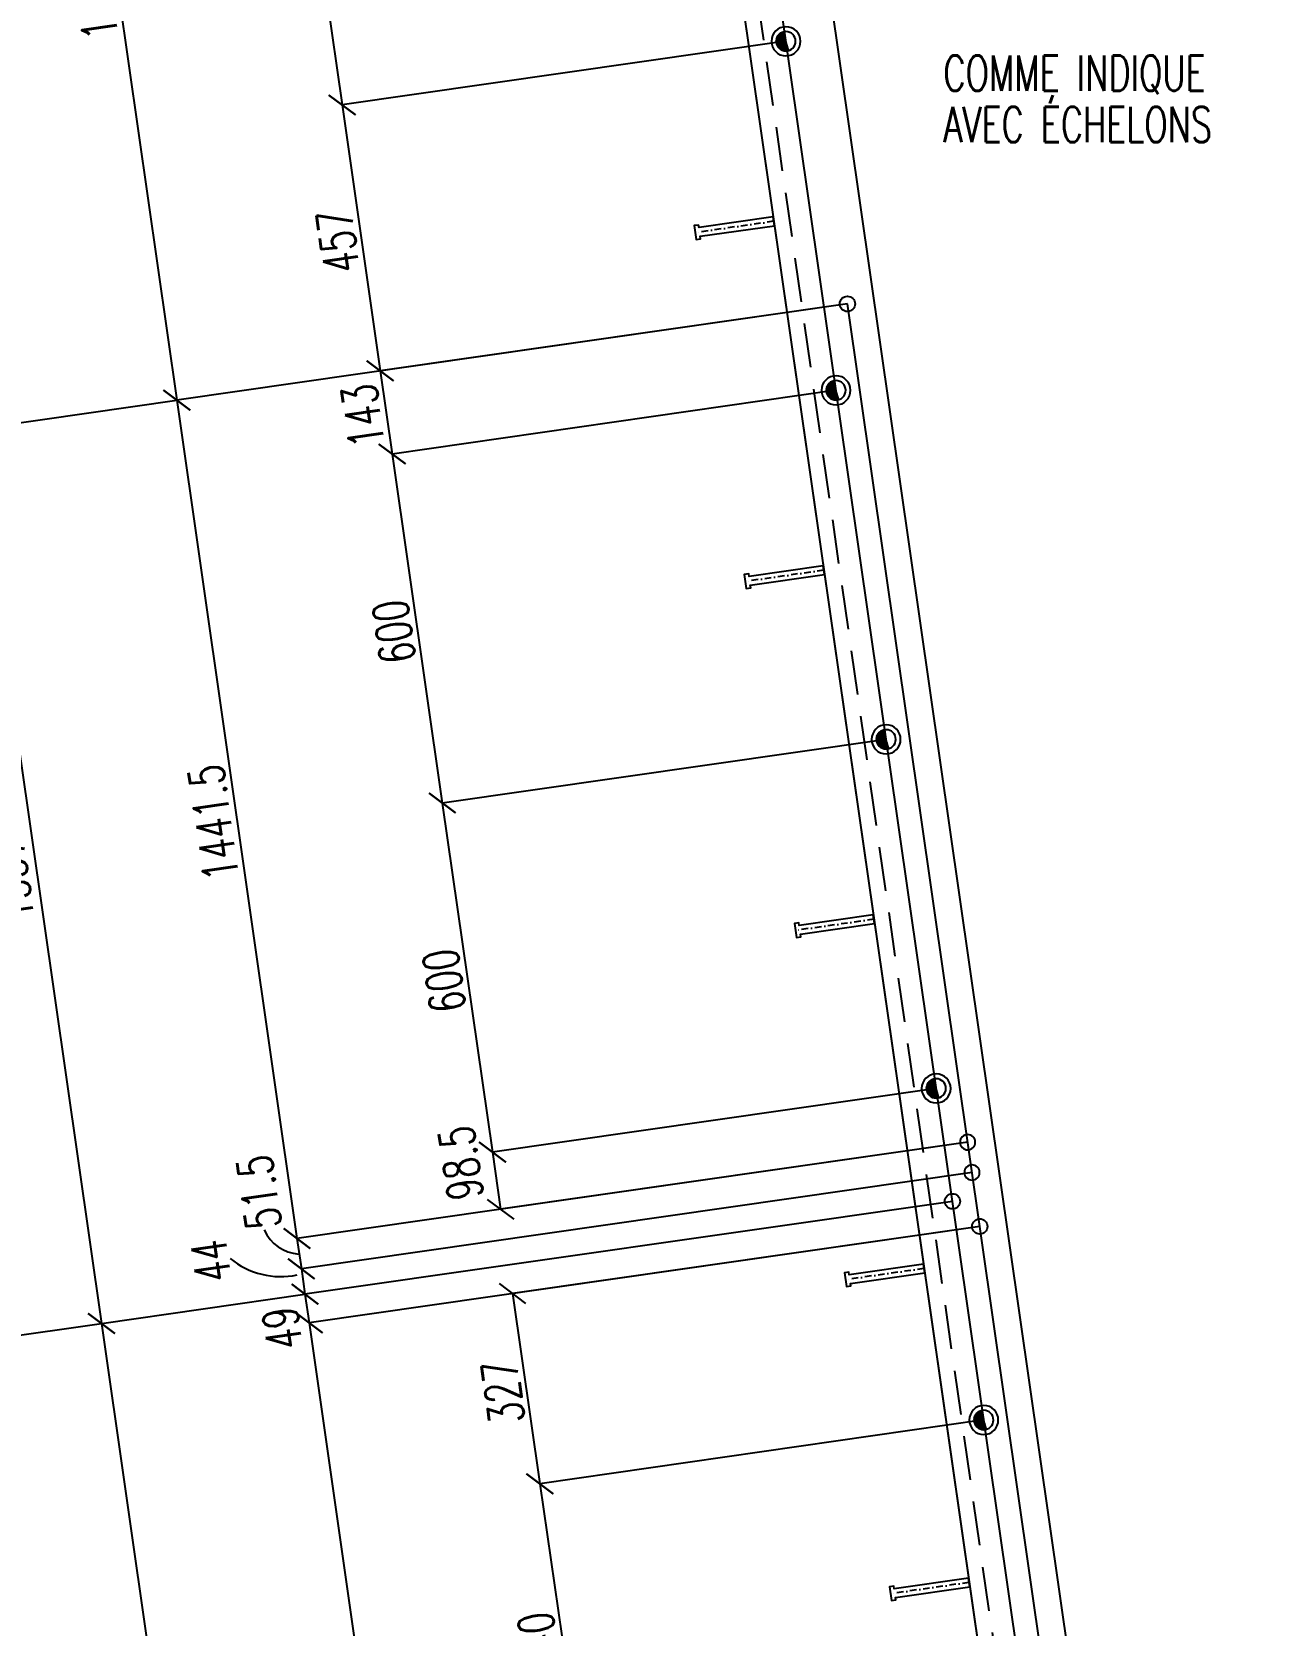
# Model space of a CAD drawing. Extents: x 142141 to 158361, y -105351 to -93871.
# Drawn here: x 150437 to 152565, y -99173 to -96462 of the extents above; entities that cross this region are included whole.
import ezdxf

# ---------------------------------------------------------------- set-up
doc = ezdxf.new("R2010")
doc.units = 0
doc.header["$LTSCALE"] = 150
doc.header["$MEASUREMENT"] = 0
doc.linetypes.add('DASHDOT', pattern=[1, 0.5, -0.25, 0, -0.25])
doc.linetypes.add('DASHED', pattern=[0.75, 0.5, -0.25])
doc.layers.get('0').update_dxf_attribs({"linetype": 'CONTINUOUS'})
for name, color, linetype in [('ASSI', 6, 'CONTINUOUS'), ('Echelon', 3, 'CONTINUOUS'), ('FORI', 2, 'CONTINUOUS'), ('LINEA_ANG', 2, 'CONTINUOUS'), ('LS', 7, 'CONTINUOUS'), ('MZ', 6, 'DASHDOT'), ('QT_MPR', 7, 'CONTINUOUS'), ('QT_MSP', 7, 'CONTINUOUS'), ('TESTI_A_P', 7, 'CONTINUOUS'), ('TRAT-Y', 7, 'DASHED')]:
    doc.layers.add(name, color=color, linetype=linetype)
doc.styles.add('QUOTE', font='ROMANS8.SHX', dxfattribs={"width": 0.7})
doc.styles.add('RS', font='ROMANS8.shx', dxfattribs={"width": 0.7})
doc.styles.get("Standard").update_dxf_attribs({"font": 'ROMANS8.SHX', "width": 0.7})
doc.dimstyles.new('TRATTO', dxfattribs={"dimscale": 0, "dimtxt": 60, "dimasz": 40, "dimexe": 0, "dimexo": 0, "dimgap": 10, "dimtad": 1, "dimrnd": 0.5, "dimdsep": 46, "dimtxsty": 'RS', "dimblk1": 'OBLIQUE', "dimblk2": 'OBLIQUE', "dimsah": 1, "dimcen": 0.09, "dimclrd": 2, "dimclre": 2, "dimclrt": 7, "dimadec": 0, "dimazin": 0, "dimtfac": 1, "dimtix": 1, "dimtmove": 2, "dimatfit": 3, "dimfxl": 1, "dimtolj": 1, "dimtzin": 0, "dimarcsym": 0})

# ---------------------------------------------------------------- blocks, each defined once
blk = doc.blocks.new('_OBLIQUE')
at = {"color": 0, "linetype": 'ByBlock'}
blk.add_line((-0.5, -0.5), (0.5, 0.5), dxfattribs=at)
blk = doc.blocks.new('*D36')
at = {"layer": 'QT_MPR', "color": 2, "lineweight": -2, "transparency": 16777216}
for p, q in [((148849.5, -97351.7), (150337.2, -97138.2)), ((150337.2, -97138.2), (150555.6, -98659.6)), ((149107.4, -98867.4), (150555.6, -98659.6))]:
    blk.add_line(p, q, dxfattribs=at)
at = {"layer": 'QT_MPR', "color": 2, "lineweight": -2, "transparency": 16777216, "xscale": 40, "yscale": 40, "zscale": 40}
for p, rotation in [((150337.2, -97138.2), 98.16613930235343), ((150555.6, -98659.6), 278.1661393023534)]:
    blk.add_blockref('_OBLIQUE', p, dxfattribs=dict(at, rotation=rotation))
at = {"layer": 'QT_MPR', "color": 7, "transparency": 16777216, "insert": (150401.8, -97904.4), "char_height": 60, "attachment_point": 5, "rotation": 98.1661, "style": 'RS'}
blk.add_mtext('\\A1;1537', dxfattribs=at)
blk = doc.blocks.new('*D45')
at = {"layer": 'QT_MPR', "color": 2, "lineweight": -2, "transparency": 16777216}
for p, q in [((149107.4, -98867.4), (150555.6, -98659.6)), ((150555.6, -98659.6), (150743.2, -99967.5)), ((149255.5, -100181), (150743.2, -99967.5))]:
    blk.add_line(p, q, dxfattribs=at)
at = {"layer": 'QT_MPR', "color": 2, "lineweight": -2, "transparency": 16777216, "xscale": 40, "yscale": 40, "zscale": 40}
for p, rotation in [((150555.6, -98659.6), 98.16613930235343), ((150743.2, -99967.5), 278.1661393023534)]:
    blk.add_blockref('_OBLIQUE', p, dxfattribs=dict(at, rotation=rotation))
at = {"layer": 'QT_MPR', "color": 7, "transparency": 16777216, "insert": (150602.1, -99321), "char_height": 60, "attachment_point": 5, "rotation": 98.1661, "style": 'RS'}
blk.add_mtext('\\A1;1321.5', dxfattribs=at)
blk = doc.blocks.new('16')
blk.add_circle((0, 0), 1)
blk = doc.blocks.new('ASSE98')
blk.add_line((0, 0), (1, 0))
at = {"color": 7, "flags": 1}
for tag, p in [('LAV1', (3.07431, 6.82847)), ('LAV2', (3.07431, 6.49513)), ('LAV3', (3.07431, 6.1618)), ('LAV4', (3.07431, 5.82847)), ('LAV5', (3.07431, 5.49513)), ('LAV6', (3.07431, 5.1618)), ('LAV7', (3.07431, 4.82847)), ('LAV8', (3.07431, 4.49513)), ('LAV9', (3.07431, 4.1618)), ('LAV10', (3.07431, 3.82847))]:
    blk.add_attdef(tag, p, '', height=0.2, dxfattribs=at)
at = {"color": 7, "style": 'QUOTE', "width": 0.5, "flags": 1}
for tag, p in [('TI', (1.38308, 6.82731)), ('DI_S', (1.38308, 6.42178)), ('D_S', (1.38308, 6.02092)), ('E_S', (1.38308, 5.68065)), ('NFORI', (1.36454, 5.29792)), ('ALAR', (1.36349, 4.93246)), ('FAM', (1.3775, 4.54645)), ('ALA', (1.38308, 4.19257)), ('DISP2', (1.38308, 3.84971)), ('DISP1', (1.38308, 3.50686)), ('PINZAF', (1.38308, 3.164)), ('PINZAI', (1.38308, 2.82114)), ('TRP', (1.38308, 2.47829)), ('NP', (1.38308, 2.13543)), ('SV', (1.38308, 1.79257)), ('PESO', (1.38308, 1.44971)), ('QUA', (1.38308, 1.10686)), ('LUN', (1.38308, 0.764)), ('PROF', (1.38308, 0.42114)), ('POS', (1.38308, 0.07829))]:
    blk.add_attdef(tag, p, '', height=0.2, dxfattribs=at)
blk = doc.blocks.new('*D68')
at = {"layer": 'QT_MPR', "color": 2, "lineweight": -2, "transparency": 16777216}
for p, q in [((151634.8, -95486.7), (150477.7, -95652.8)), ((150477.7, -95652.8), (150683.7, -97088.5)), ((151825, -96924.7), (150683.7, -97088.5))]:
    blk.add_line(p, q, dxfattribs=at)
at = {"layer": 'QT_MPR', "color": 2, "lineweight": -2, "transparency": 16777216, "xscale": 40, "yscale": 40, "zscale": 40}
for p, rotation in [((150477.7, -95652.8), 98.16613930234952), ((150683.7, -97088.5), 278.1661393023495)]:
    blk.add_blockref('_OBLIQUE', p, dxfattribs=dict(at, rotation=rotation))
at = {"layer": 'QT_MPR', "color": 7, "transparency": 16777216, "insert": (150541.1, -96376.3), "char_height": 60, "attachment_point": 5, "rotation": 98.1661, "style": 'RS'}
blk.add_mtext('\\A1;1450.5', dxfattribs=at)
blk = doc.blocks.new('*D69')
at = {"layer": 'QT_MPR', "color": 2, "lineweight": -2, "transparency": 16777216}
for p, q in [((151825, -96924.7), (150683.7, -97088.5)), ((150683.7, -97088.5), (150888.4, -98515)), ((152029.7, -98351.2), (150888.4, -98515))]:
    blk.add_line(p, q, dxfattribs=at)
at = {"layer": 'QT_MPR', "color": 2, "lineweight": -2, "transparency": 16777216, "xscale": 40, "yscale": 40, "zscale": 40}
for p, rotation in [((150683.7, -97088.5), 98.16613930234952), ((150888.4, -98515), 278.1661393023495)]:
    blk.add_blockref('_OBLIQUE', p, dxfattribs=dict(at, rotation=rotation))
at = {"layer": 'QT_MPR', "color": 7, "transparency": 16777216, "insert": (150746.4, -97807.4), "char_height": 60, "attachment_point": 5, "rotation": 98.1661, "style": 'RS'}
blk.add_mtext('\\A1;1441.5', dxfattribs=at)
blk = doc.blocks.new('*D70')
at = {"layer": 'QT_MPR', "color": 2, "lineweight": -2, "transparency": 16777216}
for p, q in [((152029.7, -98351.2), (150888.4, -98515)), ((152037.1, -98402.6), (150895.8, -98566.4)), ((150888.4, -98515), (150895.8, -98566.4))]:
    blk.add_line(p, q, dxfattribs=at)
at = {"layer": 'QT_MPR', "color": 2, "lineweight": -2, "transparency": 16777216, "xscale": 40, "yscale": 40, "zscale": 40}
for p, rotation in [((150888.4, -98515), 98.16613930234952), ((150895.8, -98566.4), 278.1661393023495)]:
    blk.add_blockref('_OBLIQUE', p, dxfattribs=dict(at, rotation=rotation))
at = {"layer": 'QT_MPR', "color": 7, "transparency": 16777216, "insert": (150823.9, -98436.2), "char_height": 60, "attachment_point": 5, "rotation": 98.1661, "style": 'RS'}
blk.add_mtext('\\A1;51.5', dxfattribs=at)
blk = doc.blocks.new('*D71')
at = {"layer": 'QT_MPR', "color": 2, "lineweight": -2, "transparency": 16777216}
for p, q in [((152037.1, -98402.6), (150895.8, -98566.4)), ((152003.7, -98451.8), (150902, -98609.9)), ((150895.8, -98566.4), (150902, -98609.9))]:
    blk.add_line(p, q, dxfattribs=at)
at = {"layer": 'QT_MPR', "color": 2, "lineweight": -2, "transparency": 16777216, "xscale": 40, "yscale": 40, "zscale": 40}
for p, rotation in [((150895.8, -98566.4), 98.16613930234952), ((150902, -98609.9), 278.1661393023495)]:
    blk.add_blockref('_OBLIQUE', p, dxfattribs=dict(at, rotation=rotation))
at = {"layer": 'QT_MPR', "color": 7, "transparency": 16777216, "insert": (150742.1, -98553.2), "char_height": 60, "attachment_point": 5, "rotation": 98.1661, "style": 'RS'}
blk.add_mtext('\\A1;44', dxfattribs=at)
blk = doc.blocks.new('*D72')
at = {"layer": 'QT_MPR', "color": 2, "lineweight": -2, "transparency": 16777216}
for p, q in [((152003.7, -98451.8), (150902, -98609.9)), ((152050.3, -98494.5), (150909, -98658.3)), ((150902, -98609.9), (150909, -98658.3))]:
    blk.add_line(p, q, dxfattribs=at)
at = {"layer": 'QT_MPR', "color": 2, "lineweight": -2, "transparency": 16777216, "xscale": 40, "yscale": 40, "zscale": 40}
for p, rotation in [((150902, -98609.9), 98.16613930234952), ((150909, -98658.3), 278.1661393023495)]:
    blk.add_blockref('_OBLIQUE', p, dxfattribs=dict(at, rotation=rotation))
at = {"layer": 'QT_MPR', "color": 7, "transparency": 16777216, "insert": (150863.2, -98667.8), "char_height": 60, "attachment_point": 5, "rotation": 98.1661, "style": 'RS'}
blk.add_mtext('\\A1;49', dxfattribs=at)
blk = doc.blocks.new('*D73')
at = {"layer": 'QT_MPR', "color": 2, "lineweight": -2, "transparency": 16777216}
for p, q in [((152050.3, -98494.5), (150909, -98658.3)), ((150909, -98658.3), (151089.7, -99917.8)), ((152231, -99754), (151089.7, -99917.8))]:
    blk.add_line(p, q, dxfattribs=at)
at = {"layer": 'QT_MPR', "color": 2, "lineweight": -2, "transparency": 16777216, "xscale": 40, "yscale": 40, "zscale": 40}
for p, rotation in [((150909, -98658.3), 98.16613930234952), ((151089.7, -99917.8), 278.1661393023495)]:
    blk.add_blockref('_OBLIQUE', p, dxfattribs=dict(at, rotation=rotation))
at = {"layer": 'QT_MPR', "color": 7, "transparency": 16777216, "insert": (150959.7, -99293.7), "char_height": 60, "attachment_point": 5, "rotation": 98.1661, "style": 'RS'}
blk.add_mtext('\\A1;1272.5', dxfattribs=at)
blk = doc.blocks.new('A$C6E393FD9')
at = {"layer": 'Echelon'}
blk.add_lwpolyline([(2.5, 0), (0, 19.8), (168.6, 41.4), (167.9, 47.2), (177.8, 48.5), (181.8, 17.1), (171.9, 15.8), (171.2, 21.6), (2.5, 0)], close=True, dxfattribs=at)
at = {"layer": 'MZ', "ltscale": 0.2}
blk.add_line((1.3, 9.9), (179.8, 32.8), dxfattribs=at)
blk = doc.blocks.new('P20')
at = {"color": 0}
for p, q in [((0, 0.98), (0.02, 1)), ((0, 0.94), (0.06, 1)), ((1, -0.01), (0, 0.99)), ((0, 0.89), (0.1, 0.99)), ((0, 0.85), (0.14, 0.99)), ((0, 0.8), (0.18, 0.98)), ((0, 0.76), (0.22, 0.98)), ((0, 0.71), (0.25, 0.97)), ((0, 0.67), (0.29, 0.96)), ((1, -0.05), (0, 0.95)), ((0, 0.62), (0.32, 0.95)), ((0, 0.58), (0.36, 0.93)), ((0, 0.53), (0.39, 0.92)), ((0, 0.49), (0.42, 0.91)), ((1, -0.09), (0, 0.9)), ((0, 0.44), (0.45, 0.89)), ((0, 0.4), (0.48, 0.88)), ((0.99, -0.13), (0, 0.86)), ((0, 0.35), (0.51, 0.86)), ((0, 0.31), (0.54, 0.84)), ((0, 0.26), (0.56, 0.83)), ((0.99, -0.17), (0, 0.81)), ((0, 0.22), (0.59, 0.81)), ((0, 0.17), (0.61, 0.79)), ((0.98, -0.21), (0, 0.77)), ((0, 0.13), (0.64, 0.77)), ((0, 0.08), (0.66, 0.75)), ((0, 0.04), (0.69, 0.73)), ((0.97, -0.25), (0, 0.72)), ((0, -0.01), (0.71, 0.7)), ((0.96, -0.28), (0, 0.68)), ((0, -0.05), (0.73, 0.68)), ((0, -0.1), (0.75, 0.66)), ((0.95, -0.32), (0, 0.63)), ((0, -0.14), (0.77, 0.63)), ((0, -0.19), (0.79, 0.61)), ((0.94, -0.35), (0, 0.59)), ((0, -0.23), (0.81, 0.58)), ((0, -0.28), (0.83, 0.56)), ((0.92, -0.38), (0, 0.54)), ((0, -0.32), (0.85, 0.53)), ((0.91, -0.41), (0, 0.5)), ((0, -0.36), (0.87, 0.5)), ((0, -0.41), (0.88, 0.47)), ((0.9, -0.44), (0, 0.45)), ((0, -0.45), (0.9, 0.44)), ((0.88, -0.47), (0, 0.41)), ((0, -0.5), (0.91, 0.41)), ((0, -0.54), (0.92, 0.38)), ((0.87, -0.5), (0, 0.36)), ((0, -0.59), (0.94, 0.35)), ((0.85, -0.53), (0, 0.32)), ((0, -0.63), (0.95, 0.31)), ((0, -0.68), (0.96, 0.28)), ((0.83, -0.56), (0, 0.27)), ((0, -0.72), (0.97, 0.25)), ((0.81, -0.58), (0, 0.23)), ((0, -0.77), (0.98, 0.21)), ((0.79, -0.61), (0, 0.18)), ((0, -0.81), (0.99, 0.17)), ((0.77, -0.63), (0, 0.14)), ((0, -0.86), (0.99, 0.13)), ((0.75, -0.66), (0, 0.09)), ((0, -0.9), (1, 0.09)), ((0.73, -0.68), (0, 0.05)), ((0, -0.95), (1, 0.05)), ((0.71, -0.7), (0, 0.01)), ((0, -0.99), (1, 0.01)), ((1, 0.04), (0.04, 1)), ((1, 0.09), (0.09, 1)), ((0.99, 0.14), (0.14, 0.99)), ((0.98, 0.19), (0.19, 0.98)), ((0.97, 0.25), (0.25, 0.97)), ((0.95, 0.31), (0.31, 0.95)), ((0.92, 0.38), (0.38, 0.92)), ((0.88, 0.47), (0.47, 0.88)), ((0.81, 0.59), (0.59, 0.81)), ((0.69, -0.73), (0, -0.04)), ((0.66, -0.75), (0, -0.08)), ((0.64, -0.77), (0, -0.13)), ((0.61, -0.79), (0, -0.17)), ((0.59, -0.81), (0, -0.22)), ((0.56, -0.83), (0, -0.26)), ((0.54, -0.84), (0, -0.31)), ((0.51, -0.86), (0, -0.35)), ((0.48, -0.88), (0, -0.4)), ((0.45, -0.89), (0, -0.44)), ((0.42, -0.91), (0, -0.49)), ((0.39, -0.92), (0, -0.53)), ((0.36, -0.93), (0, -0.58)), ((0.32, -0.95), (0, -0.62)), ((0.29, -0.96), (0, -0.67)), ((0.25, -0.97), (0, -0.71)), ((0.22, -0.98), (0, -0.76)), ((0.18, -0.98), (0, -0.8)), ((0.14, -0.99), (0, -0.85)), ((0.1, -0.99), (0, -0.89)), ((0.04, -1), (1, -0.04)), ((0.09, -1), (1, -0.09)), ((0.14, -0.99), (0.99, -0.14)), ((0.19, -0.98), (0.98, -0.19)), ((0.25, -0.97), (0.97, -0.25)), ((0.31, -0.95), (0.95, -0.31)), ((0.38, -0.92), (0.92, -0.38)), ((0.47, -0.88), (0.88, -0.47)), ((0.59, -0.81), (0.81, -0.59))]:
    blk.add_line(p, q, dxfattribs=at)
for radius in [1.5, 1]:
    blk.add_circle((0, 0), radius)
blk = doc.blocks.new('*D81')
at = {"layer": 'QT_MSP', "color": 2, "lineweight": -2, "transparency": 16777216}
for p, q in [((151635.2, -95883.9), (150880, -95992.3)), ((150880, -95992.3), (150965.2, -96586.2)), ((151720.5, -96477.8), (150965.2, -96586.2))]:
    blk.add_line(p, q, dxfattribs=at)
at = {"layer": 'QT_MSP', "color": 2, "lineweight": -2, "transparency": 16777216, "xscale": 40, "yscale": 40, "zscale": 40}
for p, rotation in [((150880, -95992.3), 98.16613930234952), ((150965.2, -96586.2), 278.1661393023495)]:
    blk.add_blockref('_OBLIQUE', p, dxfattribs=dict(at, rotation=rotation))
at = {"layer": 'QT_MSP', "color": 7, "transparency": 16777216, "insert": (150883, -96294.9), "char_height": 60, "attachment_point": 5, "rotation": 98.1661, "style": 'RS'}
blk.add_mtext('\\A1;600', dxfattribs=at)
blk = doc.blocks.new('*D82')
at = {"layer": 'QT_MSP', "color": 2, "lineweight": -2, "transparency": 16777216}
for p, q in [((151720.5, -96477.8), (150965.2, -96586.2)), ((150965.2, -96586.2), (151030.1, -97038.8)), ((151825, -96924.7), (151030.1, -97038.8))]:
    blk.add_line(p, q, dxfattribs=at)
at = {"layer": 'QT_MSP', "color": 2, "lineweight": -2, "transparency": 16777216, "xscale": 40, "yscale": 40, "zscale": 40}
for p, rotation in [((150965.2, -96586.2), 98.16613930234952), ((151030.1, -97038.8), 278.1661393023495)]:
    blk.add_blockref('_OBLIQUE', p, dxfattribs=dict(at, rotation=rotation))
at = {"layer": 'QT_MSP', "color": 7, "transparency": 16777216, "insert": (150958.1, -96818.2), "char_height": 60, "attachment_point": 5, "rotation": 98.1661, "style": 'RS'}
blk.add_mtext('\\A1;457', dxfattribs=at)
blk = doc.blocks.new('*D83')
at = {"layer": 'QT_MSP', "color": 2, "lineweight": -2, "transparency": 16777216}
for p, q in [((151825, -96924.7), (151030.1, -97038.8)), ((151030.1, -97038.8), (151050.4, -97180.1)), ((151805.7, -97071.7), (151050.4, -97180.1))]:
    blk.add_line(p, q, dxfattribs=at)
at = {"layer": 'QT_MSP', "color": 2, "lineweight": -2, "transparency": 16777216, "xscale": 40, "yscale": 40, "zscale": 40}
for p, rotation in [((151030.1, -97038.8), 98.16613930234952), ((151050.4, -97180.1), 278.1661393023495)]:
    blk.add_blockref('_OBLIQUE', p, dxfattribs=dict(at, rotation=rotation))
at = {"layer": 'QT_MSP', "color": 7, "transparency": 16777216, "insert": (151000.7, -97115.1), "char_height": 60, "attachment_point": 5, "rotation": 98.1661, "style": 'RS'}
blk.add_mtext('\\A1;143', dxfattribs=at)
blk = doc.blocks.new('*D84')
at = {"layer": 'QT_MSP', "color": 2, "lineweight": -2, "transparency": 16777216}
for p, q in [((151805.7, -97071.7), (151050.4, -97180.1)), ((151050.4, -97180.1), (151135.7, -97774)), ((151890.9, -97665.7), (151135.7, -97774))]:
    blk.add_line(p, q, dxfattribs=at)
at = {"layer": 'QT_MSP', "color": 2, "lineweight": -2, "transparency": 16777216, "xscale": 40, "yscale": 40, "zscale": 40}
for p, rotation in [((151050.4, -97180.1), 98.16613930234952), ((151135.7, -97774), 278.1661393023495)]:
    blk.add_blockref('_OBLIQUE', p, dxfattribs=dict(at, rotation=rotation))
at = {"layer": 'QT_MSP', "color": 7, "transparency": 16777216, "insert": (151053.4, -97482.8), "char_height": 60, "attachment_point": 5, "rotation": 98.1661, "style": 'RS'}
blk.add_mtext('\\A1;600', dxfattribs=at)
blk = doc.blocks.new('*D85')
at = {"layer": 'QT_MSP', "color": 2, "lineweight": -2, "transparency": 16777216}
for p, q in [((151890.9, -97665.7), (151135.7, -97774)), ((151135.7, -97774), (151220.9, -98368)), ((151976.1, -98259.6), (151220.9, -98368))]:
    blk.add_line(p, q, dxfattribs=at)
at = {"layer": 'QT_MSP', "color": 2, "lineweight": -2, "transparency": 16777216, "xscale": 40, "yscale": 40, "zscale": 40}
for p, rotation in [((151135.7, -97774), 98.16613930234952), ((151220.9, -98368), 278.1661393023495)]:
    blk.add_blockref('_OBLIQUE', p, dxfattribs=dict(at, rotation=rotation))
at = {"layer": 'QT_MSP', "color": 7, "transparency": 16777216, "insert": (151138.7, -98076.7), "char_height": 60, "attachment_point": 5, "rotation": 98.1661, "style": 'RS'}
blk.add_mtext('\\A1;600', dxfattribs=at)
blk = doc.blocks.new('*D86')
at = {"layer": 'QT_MSP', "color": 2, "lineweight": -2, "transparency": 16777216}
for p, q in [((151976.1, -98259.6), (151220.9, -98368)), ((152029.7, -98351.2), (151234.8, -98465.3)), ((151220.9, -98368), (151234.8, -98465.3))]:
    blk.add_line(p, q, dxfattribs=at)
at = {"layer": 'QT_MSP', "color": 2, "lineweight": -2, "transparency": 16777216, "xscale": 40, "yscale": 40, "zscale": 40}
for p, rotation in [((151220.9, -98368), 98.16613930234952), ((151234.8, -98465.3), 278.1661393023495)]:
    blk.add_blockref('_OBLIQUE', p, dxfattribs=dict(at, rotation=rotation))
at = {"layer": 'QT_MSP', "color": 7, "transparency": 16777216, "insert": (151167.2, -98386.4), "char_height": 60, "attachment_point": 5, "rotation": 98.1661, "style": 'RS'}
blk.add_mtext('\\A1;98.5', dxfattribs=at)
blk = doc.blocks.new('*D87')
at = {"layer": 'QT_MSP', "color": 2, "lineweight": -2, "transparency": 16777216}
for p, q in [((152050.3, -98494.5), (151255.4, -98608.6)), ((151255.4, -98608.6), (151301.8, -98932.2)), ((152057.1, -98823.8), (151301.8, -98932.2))]:
    blk.add_line(p, q, dxfattribs=at)
at = {"layer": 'QT_MSP', "color": 2, "lineweight": -2, "transparency": 16777216, "xscale": 40, "yscale": 40, "zscale": 40}
for p, rotation in [((151255.4, -98608.6), 98.16613930234952), ((151301.8, -98932.2), 278.1661393023495)]:
    blk.add_blockref('_OBLIQUE', p, dxfattribs=dict(at, rotation=rotation))
at = {"layer": 'QT_MSP', "color": 7, "transparency": 16777216, "insert": (151239, -98776.1), "char_height": 60, "attachment_point": 5, "rotation": 98.1661, "style": 'RS'}
blk.add_mtext('\\A1;327', dxfattribs=at)
blk = doc.blocks.new('*D88')
at = {"layer": 'QT_MSP', "color": 2, "lineweight": -2, "transparency": 16777216}
for p, q in [((152057.1, -98823.8), (151301.8, -98932.2)), ((151301.8, -98932.2), (151378.5, -99466.7)), ((152133.8, -99358.3), (151378.5, -99466.7))]:
    blk.add_line(p, q, dxfattribs=at)
at = {"layer": 'QT_MSP', "color": 2, "lineweight": -2, "transparency": 16777216, "xscale": 40, "yscale": 40, "zscale": 40}
for p, rotation in [((151301.8, -98932.2), 98.16613930234952), ((151378.5, -99466.7), 278.1661393023495)]:
    blk.add_blockref('_OBLIQUE', p, dxfattribs=dict(at, rotation=rotation))
at = {"layer": 'QT_MSP', "color": 7, "transparency": 16777216, "insert": (151300.6, -99205.1), "char_height": 60, "attachment_point": 5, "rotation": 98.1661, "style": 'RS'}
blk.add_mtext('\\A1;540', dxfattribs=at)

msp = doc.modelspace()

# ---------------------------------------------------------------- linework, layer by layer
at = {"layer": 'LINEA_ANG'}
for p, q in [((152564.818, -101756.421), (151586.135, -94936.283)), ((151437.656, -94957.59), (152416.338, -101777.728))]:
    msp.add_line(p, q, dxfattribs=at)
at = {"layer": 'LS', "color": 6}
for p, q in [((152479.69, -101768.637), (151501.007, -94948.499)), ((152519.284, -101762.955), (151825.002, -96924.717))]:
    msp.add_line(p, q, dxfattribs=at)
at = {"layer": 'LS', "color": 2}
for p, q in [((150337.242, -97138.209), (150683.693, -97088.494)), ((150555.556, -98659.577), (150902.007, -98609.862))]:
    msp.add_line(p, q, dxfattribs=at)
at = {"layer": 'LS', "color": 6}
for centre, radius, start, end in [((150895.597, -98472.678), 68.873, 203.726224, 266.380306), ((150861.118, -98444.094), 135.716, 230.537519, 281.654856)]:
    msp.add_arc(centre, radius, start, end, dxfattribs=at)
at = {"layer": 'TRAT-Y'}
msp.add_line((151463.887, -94953.826), (152442.57, -101773.963), dxfattribs=at)

# ---------------------------------------------------------------- block references
at = {"layer": 'ASSI', "xscale": 6890.000000000001, "rotation": 278.1661393023495}
msp.add_blockref('ASSE98', (151437.656, -94957.59), dxfattribs=at)
at = {"layer": 'FORI'}
for name, p, xscale, yscale, zscale, rotation in [('P20', (151720.465, -96477.833), -16.5, 16.5, 16.5, 16.33227860470295), ('16', (151825.002, -96924.717), 13, 13, 13, 16.33227860470298), ('P20', (151805.691, -97071.749), -16.5, 16.5, 16.5, 16.33227860470295), ('P20', (151890.917, -97665.666), -16.5, 16.5, 16.5, 16.33227860470295), ('P20', (151976.144, -98259.582), -16.5, 16.5, 16.5, 16.33227860470295), ('16', (152029.703, -98351.219), -13, 13, 13, 16.33227860470295), ('16', (152037.083, -98402.647), -13, 13, 13, 16.33227860470295), ('16', (152003.722, -98451.767), 13, 13, 13, 16.33227860470298), ('16', (152050.264, -98494.498), 13, 13, 13, 16.33227860470298), ('P20', (152057.109, -98823.802), -16.5, 16.5, 16.5, 16.33227860470295)]:
    msp.add_blockref(name, p, dxfattribs=dict(at, xscale=xscale, yscale=yscale, zscale=zscale, rotation=rotation))
at = {"layer": 'LS', "xscale": -0.7500000000000001, "yscale": 0.7500000000000001, "zscale": 0.7500000000000001, "rotation": 15.46334860502751}
for p in [(151702.669, -96791.081), (151787.855, -97384.714), (151873.081, -97978.631), (151958.348, -98572.829), (152035.011, -99107.071)]:
    msp.add_blockref('A$C6E393FD9', p, dxfattribs=at)

# ---------------------------------------------------------------- texts
at = {"layer": 'TESTI_A_P', "style": 'RS', "width": 0.7}
for s, p in [('COMME INDIQUE', (151988.442, -96561.995)), ('AVEC ÉCHELONS', (151988.442, -96649.525))]:
    msp.add_text(s, height=60, dxfattribs=at).set_placement(p)

# ---------------------------------------------------------------- dimensions: what is measured, and where the dimension line sits
at = {"layer": 'QT_MPR'}
for base, p1, p2, text, picture, middle in [((150683.693, -97088.494), (151634.814, -95486.721), (151825.002, -96924.717), '1450.5', '*D68', (150541.086, -96376.314)), ((150888.394, -98514.995), (151825.002, -96924.717), (152029.703, -98351.219), '1441.5', '*D69', (150746.449, -97807.426)), ((150555.556, -98659.577), (148849.481, -97351.701), (149107.391, -98867.388), '1537', '*D36', (150401.802, -97904.428)), ((150895.774, -98566.424), (152029.703, -98351.219), (152037.083, -98402.647), '51.5', '*D70', (150823.863, -98436.241)), ((150902.007, -98609.862), (152037.083, -98402.647), (152003.722, -98451.767), '44', '*D71', (150742.072, -98553.213)), ((150908.955, -98658.275), (152003.722, -98451.767), (152050.264, -98494.498), '49', '*D72', (150863.155, -98667.782)), ((151089.692, -99917.776), (152050.264, -98494.498), (152231.001, -99753.999), '1272.5', '*D73', (150959.729, -99293.707)), ((150743.241, -99967.491), (149107.391, -98867.388), (149255.481, -100180.983), '1321.5', '*D45', (150602.079, -99321.05))]:
    dim = msp.add_linear_dim(base=base, p1=p1, p2=p2, angle=98.166139, text=text, dimstyle='TRATTO', override={"dimscale": 1}, dxfattribs=at)
    dim.commit()
    dim.dimension.update_dxf_attribs({"geometry": picture, "text_midpoint": middle, "dimtype": 160})
at = {"layer": 'QT_MSP'}
for base, p1, p2, text, picture, middle in [((150965.201, -96586.213), (151635.238, -95883.917), (151720.465, -96477.833), '600', '*D81', (150882.993, -96294.936)), ((151030.144, -97038.778), (151720.465, -96477.833), (151825.002, -96924.717), '457', '*D82', (150958.078, -96818.177)), ((151050.427, -97180.129), (151825.002, -96924.717), (151805.691, -97071.749), '143', '*D83', (151000.691, -97115.135)), ((151135.654, -97774.045), (151805.691, -97071.749), (151890.917, -97665.666), '600', '*D84', (151053.446, -97482.769)), ((151220.88, -98367.961), (151890.917, -97665.666), (151976.144, -98259.582), '600', '*D85', (151138.673, -98076.685)), ((151234.845, -98465.28), (151976.144, -98259.582), (152029.703, -98351.219), '98.5', '*D86', (151167.152, -98386.449)), ((151301.845, -98932.182), (152050.264, -98494.498), (152057.109, -98823.802), '327', '*D87', (151239.031, -98776.052)), ((151378.549, -99466.706), (152057.109, -98823.802), (152133.812, -99358.327), '540', '*D88', (151300.603, -99205.126))]:
    dim = msp.add_linear_dim(base=base, p1=p1, p2=p2, angle=98.166139, text=text, dimstyle='TRATTO', override={"dimscale": 1}, dxfattribs=at)
    dim.commit()
    dim.dimension.update_dxf_attribs({"geometry": picture, "text_midpoint": middle, "dimtype": 160})

doc.saveas('drawing.dxf')
